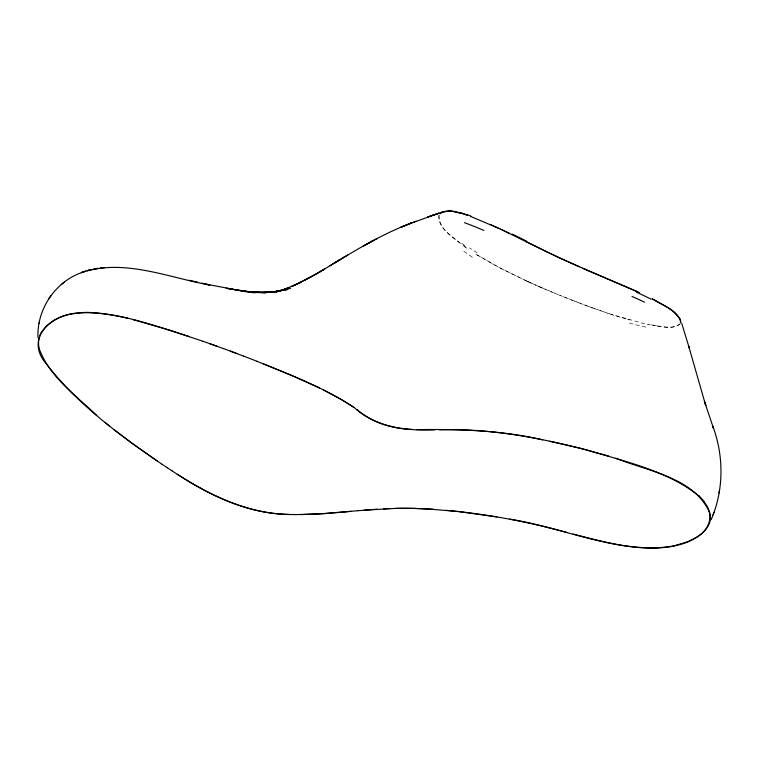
<?xml version="1.0" encoding="UTF-8"?>
<svg xmlns="http://www.w3.org/2000/svg" width="759" height="759" viewBox="0 0 759 759"><rect width="100%" height="100%" fill="white"/><g stroke="black" fill="none" stroke-linecap="round" stroke-linejoin="round"><path stroke-width="0.57" stroke-dasharray="3.79 2.85" d="M439.015 215.101C437.184 227.738 451.7 235.375 459.622 242.965M438.996 215.347C438.749 231.334 457.421 240.024 468.256 249.132M680.368 323.685C671.212 330.639 658.053 325.639 647.626 324.349M680.13 323.789C674.049 329.71 663.935 326.408 656.497 325.896M627.665 319.463L629.572 319.994M626.061 318.894L620.426 317.234M620.179 317.253L610.986 314.359M609.154 313.752L643.404 323.429A105.909 56.119 3.2 0 0 649.865 324.71M607.323 313.154L609.259 313.714M607.409 313.097L589.079 306.636M603.718 311.854L592.722 307.974M592.637 307.993L587.257 305.962M588.993 306.655L579.971 303.23M587.191 305.981L578.159 302.537M576.337 301.835L578.254 302.613M574.525 301.143L576.461 301.921M574.658 301.228L556.338 293.923M572.846 300.526L559.952 295.403M558.235 294.653L542.22 287.974M554.63 293.173L538.662 286.428M542.03 287.851L531.461 283.259M538.435 286.295L529.649 282.443M527.828 281.627L531.272 283.107M526.015 280.792L529.478 282.301M527.695 281.485L500.912 268.496L475.646 254.218M525.911 280.659L497.638 266.684L475.874 254.17M466.652 248.221L463.815 246.163M656.592 325.696A126.449 65.91 3.4 0 1 649.951 324.558M477.24 252.851A224.303 173.697 0.3 0 1 469.641 247.908M464.688 245.394A218.62 176.012 -4.4 0 1 460.485 242.235M472.383 257.206A182.701 140.87 0.6 0 1 463.322 250.878M645.956 327.11A182.701 101.535 2.4 0 1 627.437 322.528"/><path stroke-width="1.14" d="M680.956 321.977C677.332 309.615 662.066 305.194 652.085 298.685L666.838 307.063M37.95 337.47C36.878 310.687 53.358 284.597 77.94 274.018C120.871 256.94 167.132 277.405 209.92 285.061L201.799 283.145M711.136 519.735C723.906 490.238 724.01 456.074 712.767 426.084L713.469 428.247L704.418 401.293L705.813 405.6L705.196 403.646M719.029 493.037L719.504 490.172M39.117 323.467L39.402 322.034M680.548 322.347L680.14 319.046L674.305 312.566A66.631 32.438 4.9 0 0 670.681 309.672M713.043 514.906L714.02 512.325M41.1 332.992C58.756 305.061 101.042 312.3 127.597 318.173M51.128 295.469L48.88 298.657M64.411 282.035L61.28 284.587M441.131 212.918L441.899 212.444A11.091 6.622 20.4 0 1 442.63 212.093L450.324 210.955L461.254 213.374M509.65 519.118C559.136 526.936 606.574 549.146 657.303 547.818C669.666 546.869 682.55 545.531 693.441 539.118C703.176 534.137 713.574 524.27 709.561 512.325C693.65 477.25 647.702 471.311 615.805 458.208M695.975 537.628C709.01 530.313 715.187 515.703 704.191 502.003M329.975 265.764L339.871 259.711L334.169 263.183L335.658 262.263M411.321 223.061L400.97 227.226L411.321 223.061C378.447 235.328 348.836 254.521 318.875 272.443L324.748 268.952L316.266 273.914M338.381 260.612L344.045 257.225M342.546 258.098L348.239 254.758M311.958 276.342L318.068 272.908L298.439 283.344L311.503 276.589L305.099 279.995M363.182 246.191L373.001 240.736L367.413 243.81M364.557 245.404L368.789 243.041M371.625 241.476L377.384 238.383M300.697 282.206L291.959 286.39L301.351 282.082L283.629 289.729L289.454 287.509L280.65 290.602L287.092 288.591L274.758 292.187L284.236 289.663L275.204 291.76L279.72 290.792M688.328 541.499L673.641 546.025M416.046 221.277L410.059 223.544L438.987 213.194L427.659 217.065L433.939 214.892M277.547 291.693L289.454 287.509M432.763 215.29L443.256 211.761M290.697 288.278L273.971 291.902L287.87 289.435L272.955 291.978L279.16 291.095L266.836 292.557L274.635 291.741M95.634 268.743L98.025 268.335L93.556 269.103M104.818 267.623L100.16 268.06L102.361 267.851M344.463 511.946L351.066 511.338M357.508 510.741L324.994 513.587L300.498 514.649M344.406 511.927L318.818 513.919L294.663 514.64M357.669 510.741L377.014 509.204M270.09 292.224L276.817 291.665L252.681 292.604L268.515 292.329L251.229 292.149L265.498 292.803L242.633 291.333L258.307 292.424L241.96 290.934L249.597 291.845L226.191 288.278L241.713 290.896L206.05 284.151M364.244 510.162L396.046 508.378A512.742 456.093 87 0 1 414.509 508.388L433.19 509.28M383.58 508.824L389.841 508.549M439.48 429.841C489.232 428.142 538.492 437.639 586.479 449.859C624.989 461.633 666.819 470.39 698.992 495.969M434.736 429.869C406.407 430.96 375.99 427.45 354.149 407.536C324.131 387.602 290.147 374.794 256.94 361.293M294.786 514.517C250.091 515.456 208.583 495.077 172.189 470.969M416.492 429.613C458.778 429.129 501.301 430.201 542.694 439.85M289.037 514.365C248.411 513.89 210.679 496.016 177.312 474.195M427.07 508.891L458.626 511.575L496.936 516.936M412.26 429.404C392.242 428.863 372.318 422.801 357.005 409.537M445.903 510.295C486.87 514.014 527.42 521.613 567.077 532.495M550.009 441.292L579.297 448.057L608.699 456.074M189.219 280.28L197.606 282.168M573.14 534.08C602.76 541.603 633.072 550.417 663.964 547.505A63.215 33.624 6.1 0 0 673.698 546.091M133.005 319.615L169.542 330.127L203.127 341.332M189.551 336.683C156.354 326.247 122.901 313.761 87.778 312.376A55.492 28.719 12.6 0 0 77.655 313.021C51.498 314.501 24.231 338.182 46.147 363.694C77.684 404.443 119.913 435.514 162.179 464.337M467.449 215.271C459.28 212.672 449.888 208.602 441.51 212.558A14.782 8.795 20 0 0 440.03 213.696M203.07 341.303L223.573 348.637M209.949 343.732L216.761 346.161M470.656 216.438L498.881 228.393M223.478 348.58L237.093 353.656M230.262 351.075L243.791 356.199M243.705 356.142L256.921 361.265M263.345 363.827L292.67 375.895L319.634 388.048M586.337 269.834L637.304 291.684M584.525 269.056L639.315 292.509M582.732 268.288L586.394 269.806M584.61 269.047L568.586 261.978M579.269 266.722L565.123 260.441M490.143 224.389L500.646 229.218M566.802 261.172L561.622 258.847M565.019 260.365L556.338 256.409M561.451 258.734L548.966 252.842M500.617 229.171L549.203 253.022M556.1 256.238L550.749 253.696M502.411 230.005L504.204 230.859M505.997 231.704L509.574 233.421M547.4 252.149L525.589 241.277M323.287 389.889L341.322 399.5L354.055 407.46M167.103 467.658L172.255 470.969M162.037 464.299L167.217 467.677M668.157 307.86L670.719 309.653M157.151 460.96L132.588 443.711L114.002 429.622M105.169 422.507L109.543 426.074M96.744 415.429C75.615 395.183 48.937 376.426 38.899 347.878M705.054 403.219L688.726 346.275L689.219 347.973L689.077 347.461M681.724 323.334L688.887 346.797M461.311 213.042A92.332 50.066 18.9 0 1 467.022 214.825M467.06 214.693A88.405 46.622 18.9 0 1 470.836 215.992M636.374 292.177A283.543 133.394 6.1 0 1 651.127 299.188M695.899 537.59A75.682 40.009 5.6 0 1 688.242 541.442M395.989 508.426A530.892 472.212 86.7 0 1 427.061 508.966M632.01 296.475A228.174 104.173 7 0 1 644.495 302.158M512.173 234.066A288.439 64.98 21.9 0 1 526.509 241.115M464.48 222.681A135.225 47.238 20 0 1 483.91 230.461M699.096 495.94A67.76 35.474 4.7 0 1 704.276 501.993M41.081 332.992A47.494 26.233 13.6 0 0 39.743 335.839L38.747 339.975A77.513 42.779 10.7 0 0 39.003 347.888M85.388 271.172L81.346 272.585L85.388 271.172M91.545 269.521L87.276 270.612L91.545 269.521"/></g></svg>
